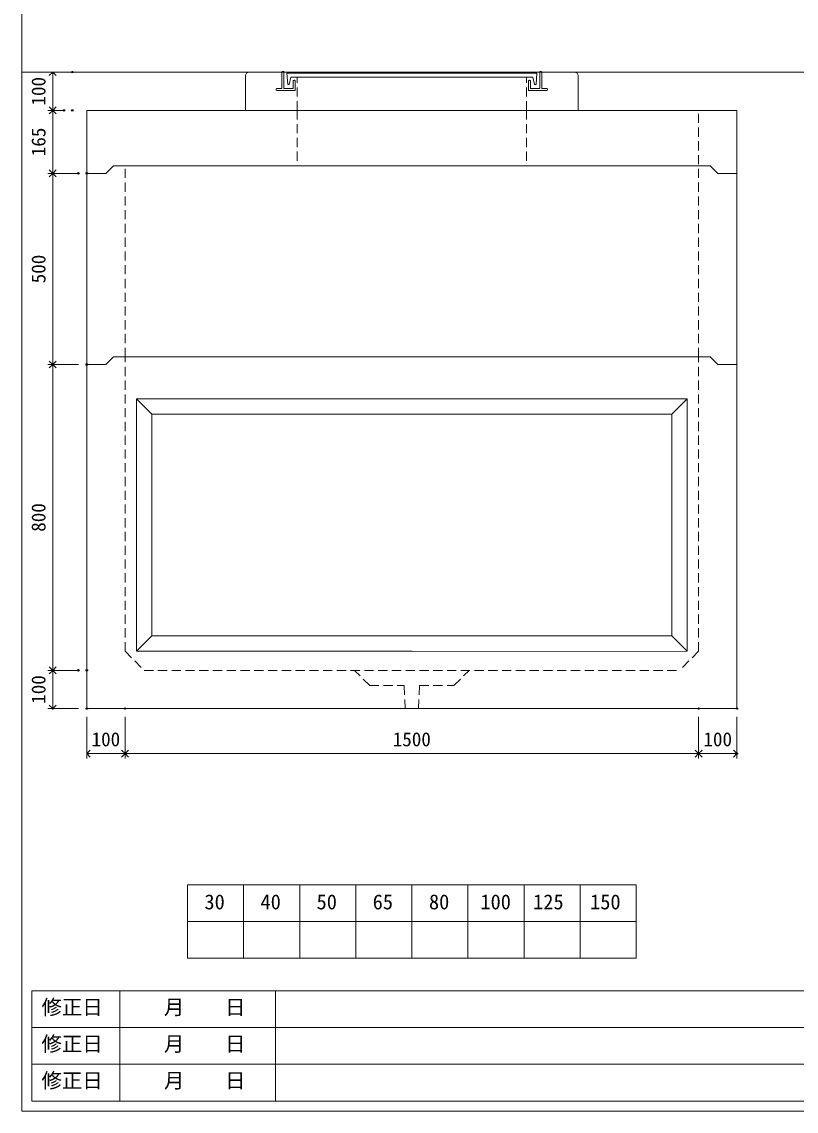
# Model space of a CAD drawing. Units: millimetres, scale not verified. Extents: x -6420 to 6420, y -2661 to 3039.
# Drawn here: x -1740 to 285, y -2661 to 189 of the extents above; entities that cross this region are included whole.
import ezdxf
from ezdxf.enums import TextEntityAlignment as Align

# ---------------------------------------------------------------- set-up
doc = ezdxf.new("R2010")
doc.units = ezdxf.units.MM
doc.header["$LTSCALE"] = 20
doc.header["$PDMODE"] = 32
doc.header["$PDSIZE"] = 4
doc.linetypes.add('DASHED1', pattern=[1.8, 1.2, -0.6])
doc.layers.add('0-1_Defpoints', color=7, linetype='Continuous')
for name, color, linetype, lineweight in [('0-2_waku', 7, 'Continuous', 18), ('0-3_gaikei', 7, 'Continuous', 18), ('0-4_kakure', 7, 'DASHED1', 5), ('0-5_sunpou', 7, 'Continuous', 5), ('0-8_uchigawa', 6, 'Continuous', 18), ('0-A_futa', 3, 'Continuous', 18), ('0-B_GL', 4, 'Continuous', 18), ('0-D_文字１', 7, 'Continuous', 18)]:
    doc.layers.add(name, color=color, linetype=linetype, lineweight=lineweight)
doc.styles.add('ＭＳ ゴシック', font='')
doc.styles.get('ＭＳ ゴシック').set_extended_font_data('MS Gothic')

# ---------------------------------------------------------------- blocks, each defined once
blk = doc.blocks.new('_Open90')
at = {"layer": '0-5_sunpou'}
blk.add_line((0, 0), (-1, 0), dxfattribs=at)
blk.add_lwpolyline([(-0.5, 0.5), (0, 0), (-0.5, -0.5)], dxfattribs=at)
blk = doc.blocks.new('D75')
at = {"layer": '0-1_Defpoints'}
for p in [(953.38, 2545.18), (924.21, 2380.18), (991.24, 2380.18)]:
    blk.add_point(p, dxfattribs=at)
at = {"layer": '0-5_sunpou'}
for p, q in [((931.38, 2545.18), (911.21, 2545.18)), ((924.21, 2527.18), (924.21, 2398.18)), ((969.24, 2380.18), (911.21, 2380.18))]:
    blk.add_line(p, q, dxfattribs=at)
at = {"layer": '0-5_sunpou', "xscale": 18, "yscale": 18}
for p, rotation in [((924.21, 2545.18), 90), ((924.21, 2380.18), 270)]:
    blk.add_blockref('_Open90', p, dxfattribs=dict(at, rotation=rotation))
at = {"layer": '0-5_sunpou', "style": 'ＭＳ ゴシック'}
blk.add_text('165', height=36.66, rotation=90, dxfattribs=at).set_placement((916.21, 2425.18), align=Align.BOTTOM_LEFT)
blk = doc.blocks.new('D76')
at = {"layer": '0-1_Defpoints'}
for p in [(1013.24, 2380.18), (924.21, 1880.18), (1013.24, 1880.18)]:
    blk.add_point(p, dxfattribs=at)
at = {"layer": '0-5_sunpou'}
for p, q in [((991.24, 2380.18), (911.21, 2380.18)), ((924.21, 2362.18), (924.21, 1898.18)), ((991.24, 1880.18), (911.21, 1880.18))]:
    blk.add_line(p, q, dxfattribs=at)
at = {"layer": '0-5_sunpou', "xscale": 18, "yscale": 18}
for p, rotation in [((924.21, 2380.18), 90), ((924.21, 1880.18), 270)]:
    blk.add_blockref('_Open90', p, dxfattribs=dict(at, rotation=rotation))
at = {"layer": '0-5_sunpou', "style": 'ＭＳ ゴシック'}
blk.add_text('500', height=36.66, rotation=90, dxfattribs=at).set_placement((916.21, 2092.68), align=Align.BOTTOM_LEFT)
blk = doc.blocks.new('D68')
at = {"layer": '0-1_Defpoints'}
for p in [(1013.24, 1880.18), (924.21, 1080.18), (1013.24, 1080.18)]:
    blk.add_point(p, dxfattribs=at)
at = {"layer": '0-5_sunpou'}
for p, q in [((991.24, 1880.18), (911.21, 1880.18)), ((924.21, 1862.18), (924.21, 1098.18)), ((991.24, 1080.18), (911.21, 1080.18))]:
    blk.add_line(p, q, dxfattribs=at)
at = {"layer": '0-5_sunpou', "xscale": 18, "yscale": 18}
for p, rotation in [((924.21, 1880.18), 90), ((924.21, 1080.18), 270)]:
    blk.add_blockref('_Open90', p, dxfattribs=dict(at, rotation=rotation))
at = {"layer": '0-5_sunpou', "style": 'ＭＳ ゴシック'}
blk.add_text('800', height=36.66, rotation=90, dxfattribs=at).set_placement((916.21, 1442.68), align=Align.BOTTOM_LEFT)
blk = doc.blocks.new('D69')
at = {"layer": '0-1_Defpoints'}
for p in [(991.24, 1080.18), (924.21, 980.18), (1013.24, 980.18)]:
    blk.add_point(p, dxfattribs=at)
at = {"layer": '0-5_sunpou'}
for p, q in [((969.24, 1080.18), (911.21, 1080.18)), ((924.21, 1062.18), (924.21, 998.18)), ((991.24, 980.18), (911.21, 980.18))]:
    blk.add_line(p, q, dxfattribs=at)
at = {"layer": '0-5_sunpou', "xscale": 18, "yscale": 18}
for p, rotation in [((924.21, 1080.18), 90), ((924.21, 980.18), 270)]:
    blk.add_blockref('_Open90', p, dxfattribs=dict(at, rotation=rotation))
at = {"layer": '0-5_sunpou', "style": 'ＭＳ ゴシック'}
blk.add_text('100', height=36.66, rotation=90, dxfattribs=at).set_placement((916.21, 992.68), align=Align.BOTTOM_LEFT)
blk = doc.blocks.new('D70')
at = {"layer": '0-1_Defpoints'}
for p in [(1013.24, 980.18), (1113.24, 980.18), (1113.24, 862.47)]:
    blk.add_point(p, dxfattribs=at)
at = {"layer": '0-5_sunpou'}
for p, q in [((1013.24, 958.18), (1013.24, 849.47)), ((1113.24, 958.18), (1113.24, 849.47)), ((1031.24, 862.47), (1095.24, 862.47))]:
    blk.add_line(p, q, dxfattribs=at)
at = {"layer": '0-5_sunpou', "xscale": 18, "yscale": 18, "rotation": 180}
blk.add_blockref('_Open90', (1013.24, 862.47), dxfattribs=at)
at = {"layer": '0-5_sunpou', "xscale": 18, "yscale": 18}
blk.add_blockref('_Open90', (1113.24, 862.47), dxfattribs=at)
at = {"layer": '0-5_sunpou', "style": 'ＭＳ ゴシック'}
blk.add_text('100', height=36.66, dxfattribs=at).set_placement((1025.74, 870.47), align=Align.BOTTOM_LEFT)
blk = doc.blocks.new('D71')
at = {"layer": '0-1_Defpoints'}
for p in [(1113.24, 980.18), (2613.24, 980.18), (2613.24, 862.47)]:
    blk.add_point(p, dxfattribs=at)
at = {"layer": '0-5_sunpou'}
for p, q in [((1113.24, 958.18), (1113.24, 849.47)), ((2613.24, 958.18), (2613.24, 849.47)), ((1131.24, 862.47), (2595.24, 862.47))]:
    blk.add_line(p, q, dxfattribs=at)
at = {"layer": '0-5_sunpou', "xscale": 18, "yscale": 18, "rotation": 180}
blk.add_blockref('_Open90', (1113.24, 862.47), dxfattribs=at)
at = {"layer": '0-5_sunpou', "xscale": 18, "yscale": 18}
blk.add_blockref('_Open90', (2613.24, 862.47), dxfattribs=at)
at = {"layer": '0-5_sunpou', "style": 'ＭＳ ゴシック'}
blk.add_text('1500', height=36.66, dxfattribs=at).set_placement((1813.24, 870.47), align=Align.BOTTOM_LEFT)
blk = doc.blocks.new('D72')
at = {"layer": '0-1_Defpoints'}
for p in [(2613.24, 980.18), (2713.24, 980.18), (2713.24, 862.47)]:
    blk.add_point(p, dxfattribs=at)
at = {"layer": '0-5_sunpou'}
for p, q in [((2613.24, 958.18), (2613.24, 849.47)), ((2713.24, 958.18), (2713.24, 849.47)), ((2631.24, 862.47), (2695.24, 862.47))]:
    blk.add_line(p, q, dxfattribs=at)
at = {"layer": '0-5_sunpou', "xscale": 18, "yscale": 18, "rotation": 180}
blk.add_blockref('_Open90', (2613.24, 862.47), dxfattribs=at)
at = {"layer": '0-5_sunpou', "xscale": 18, "yscale": 18}
blk.add_blockref('_Open90', (2713.24, 862.47), dxfattribs=at)
at = {"layer": '0-5_sunpou', "style": 'ＭＳ ゴシック'}
blk.add_text('100', height=36.66, dxfattribs=at).set_placement((2625.74, 870.47), align=Align.BOTTOM_LEFT)
blk = doc.blocks.new('D62')
at = {"layer": '0-1_Defpoints'}
for p in [(975.38, 2645.18), (924.21, 2545.18), (975.38, 2545.18)]:
    blk.add_point(p, dxfattribs=at)
at = {"layer": '0-5_sunpou'}
for p, q in [((953.38, 2645.18), (911.21, 2645.18)), ((924.21, 2627.18), (924.21, 2563.18)), ((953.38, 2545.18), (911.21, 2545.18))]:
    blk.add_line(p, q, dxfattribs=at)
at = {"layer": '0-5_sunpou', "xscale": 18, "yscale": 18}
for p, rotation in [((924.21, 2645.18), 90), ((924.21, 2545.18), 270)]:
    blk.add_blockref('_Open90', p, dxfattribs=dict(at, rotation=rotation))
at = {"layer": '0-5_sunpou', "style": 'ＭＳ ゴシック'}
blk.add_text('100', height=36.66, rotation=90, dxfattribs=at).set_placement((916.21, 2557.68), align=Align.BOTTOM_LEFT)

msp = doc.modelspace()

# ---------------------------------------------------------------- linework, layer by layer
at = {"layer": '0-2_waku'}
for p, q in [((-1740, 3038.52), (-1740, -2661.48)), ((-1570, -708.13), (-1570, -1608.13)), ((130, -1608.13), (130, -708.13)), ((-1570, -1608.13), (130, -1608.13)), ((-1306.67, -2069.13), (-1306.67, -2261.13)), ((-1306.67, -2069.13), (-1306.67, -2261.13)), ((-1306.67, -2069.13), (-1306.67, -2261.13)), ((-1306.67, -2069.13), (-1306.67, -2261.13)), ((-1306.67, -2069.13), (-133.33, -2069.13)), ((-1160, -2069.13), (-1160, -2261.13)), ((-1013.33, -2069.13), (-1013.33, -2261.13)), ((-1013.33, -2069.13), (-1013.33, -2261.13)), ((-866.67, -2069.13), (-866.67, -2261.13)), ((-720, -2069.13), (-720, -2261.13)), ((-573.33, -2069.13), (-573.33, -2261.13)), ((-426.67, -2069.13), (-426.67, -2261.13)), ((-280, -2069.13), (-280, -2261.13)), ((-133.33, -2069.13), (-133.33, -2261.13)), ((-1306.67, -2165.13), (-133.33, -2165.13)), ((-1306.67, -2261.13), (-133.33, -2261.13)), ((-1306.67, -2261.13), (-133.33, -2261.13)), ((-1713.33, -2346.81), (-1713.33, -2634.81)), ((-1713.33, -2346.81), (-1713.33, -2634.81)), ((-1713.33, -2346.81), (-1713.33, -2634.81)), ((-1713.33, -2346.81), (990.67, -2346.81)), ((-1483.33, -2346.81), (-1483.33, -2634.81)), ((-1076.67, -2346.81), (-1076.67, -2634.81)), ((-1076.67, -2346.81), (-1076.67, -2634.81)), ((-1713.33, -2442.81), (990.67, -2442.81)), ((-1713.33, -2538.81), (606.67, -2538.81)), ((-1713.33, -2634.81), (990.67, -2634.81)), ((-1740, -2661.48), (6420, -2661.48))]:
    msp.add_line(p, q, dxfattribs=at)
at = {"layer": '0-3_gaikei'}
for p, q in [((-1155, -43.13), (-1155, 46.87)), ((-1145, 56.87), (-1060, 56.87)), ((-380, 56.87), (-295, 56.87)), ((-285, -43.13), (-285, 46.87)), ((-1570, -43.13), (-1570, -708.13)), ((-1570, -43.13), (130, -43.13)), ((-1570, -43.13), (130, -43.13)), ((-1570, -43.13), (130, -43.13)), ((-1570, -43.13), (130, -43.13)), ((-1155, -43.13), (-285, -43.13)), ((-1155, -43.13), (-285, -43.13)), ((130, -708.13), (130, -43.13)), ((-1500, -188.13), (-1520, -208.13)), ((-1500, -188.13), (-1520, -208.13)), ((-1500, -188.13), (-1520, -208.13)), ((-1500, -188.13), (-1520, -208.13)), ((-1500, -188.13), (-1520, -208.13)), ((-1500, -188.13), (-1520, -208.13)), ((-1500, -188.13), (-1520, -208.13)), ((-1500, -188.13), (-1520, -208.13)), ((-1500, -188.13), (-1520, -208.13)), ((-1500, -188.13), (-1520, -208.13)), ((-1500, -188.13), (-1520, -208.13)), ((-1500, -188.13), (-1520, -208.13)), ((-1500, -188.13), (-1520, -208.13)), ((-1500, -188.13), (-1520, -208.13)), ((-1500, -188.13), (60, -188.13)), ((-1500, -188.13), (60, -188.13)), ((-1500, -188.13), (60, -188.13)), ((-1500, -188.13), (60, -188.13)), ((-1500, -188.13), (60, -188.13)), ((-1500, -188.13), (60, -188.13)), ((-1500, -188.13), (60, -188.13)), ((-1500, -188.13), (60, -188.13)), ((-1500, -188.13), (60, -188.13)), ((-1500, -188.13), (60, -188.13)), ((-1500, -188.13), (60, -188.13)), ((-1500, -188.13), (60, -188.13)), ((-1500, -188.13), (60, -188.13)), ((-1500, -188.13), (60, -188.13)), ((60, -188.13), (80, -208.13)), ((60, -188.13), (80, -208.13)), ((60, -188.13), (80, -208.13)), ((60, -188.13), (80, -208.13)), ((60, -188.13), (80, -208.13)), ((60, -188.13), (80, -208.13)), ((60, -188.13), (80, -208.13)), ((60, -188.13), (80, -208.13)), ((60, -188.13), (80, -208.13)), ((60, -188.13), (80, -208.13)), ((60, -188.13), (80, -208.13)), ((60, -188.13), (80, -208.13)), ((60, -188.13), (80, -208.13)), ((60, -188.13), (80, -208.13)), ((-1570, -208.13), (-1520, -208.13)), ((-1570, -208.13), (-1520, -208.13)), ((-1570, -208.13), (-1520, -208.13)), ((-1570, -208.13), (-1520, -208.13)), ((-1570, -208.13), (-1520, -208.13)), ((-1570, -208.13), (-1520, -208.13)), ((-1570, -208.13), (-1520, -208.13)), ((-1570, -208.13), (-1520, -208.13)), ((-1570, -208.13), (-1520, -208.13)), ((-1570, -208.13), (-1520, -208.13)), ((-1570, -208.13), (-1520, -208.13)), ((-1570, -208.13), (-1520, -208.13)), ((-1570, -208.13), (-1520, -208.13)), ((-1570, -208.13), (-1520, -208.13)), ((-1570, -208.13), (-1520, -208.13)), ((-1570, -208.13), (-1520, -208.13)), ((80, -208.13), (130, -208.13)), ((80, -208.13), (130, -208.13)), ((80, -208.13), (130, -208.13)), ((80, -208.13), (130, -208.13)), ((80, -208.13), (130, -208.13)), ((80, -208.13), (130, -208.13)), ((80, -208.13), (130, -208.13)), ((80, -208.13), (130, -208.13)), ((80, -208.13), (130, -208.13)), ((80, -208.13), (130, -208.13)), ((80, -208.13), (130, -208.13)), ((80, -208.13), (130, -208.13)), ((80, -208.13), (130, -208.13)), ((80, -208.13), (130, -208.13)), ((-1570, -708.13), (-1520, -708.13)), ((-1570, -708.13), (-1520, -708.13)), ((-1570, -708.13), (-1520, -708.13)), ((-1570, -708.13), (-1520, -708.13)), ((-1570, -708.13), (-1520, -708.13)), ((-1570, -708.13), (-1520, -708.13)), ((-1570, -708.13), (-1520, -708.13)), ((-1570, -708.13), (-1520, -708.13)), ((-1570, -708.13), (-1520, -708.13)), ((-1570, -708.13), (-1520, -708.13)), ((-1570, -708.13), (-1520, -708.13)), ((-1570, -708.13), (-1520, -708.13)), ((-1570, -708.13), (-1520, -708.13)), ((-1570, -708.13), (-1520, -708.13)), ((-1570, -708.13), (-1520, -708.13)), ((-1570, -708.13), (-1520, -708.13)), ((-1570, -708.13), (-1520, -708.13)), ((-1570, -708.13), (-1520, -708.13)), ((-1570, -708.13), (-1520, -708.13)), ((-1570, -708.13), (-1520, -708.13)), ((-1570, -708.13), (-1520, -708.13)), ((-1570, -708.13), (-1520, -708.13)), ((-1570, -708.13), (-1520, -708.13)), ((-1570, -708.13), (-1520, -708.13)), ((-1570, -708.13), (-1520, -708.13)), ((-1500, -688.13), (-1520, -708.13)), ((-1500, -688.13), (-1520, -708.13)), ((-1500, -688.13), (-1520, -708.13)), ((-1500, -688.13), (-1520, -708.13)), ((-1500, -688.13), (-1520, -708.13)), ((-1500, -688.13), (-1520, -708.13)), ((-1500, -688.13), (-1520, -708.13)), ((-1500, -688.13), (-1520, -708.13)), ((-1500, -688.13), (-1520, -708.13)), ((-1500, -688.13), (-1520, -708.13)), ((-1500, -688.13), (-1520, -708.13)), ((-1500, -688.13), (-1520, -708.13)), ((-1500, -688.13), (-1520, -708.13)), ((-1500, -688.13), (-1520, -708.13)), ((-1500, -688.13), (-1520, -708.13)), ((-1500, -688.13), (-1520, -708.13)), ((-1500, -688.13), (-1520, -708.13)), ((-1500, -688.13), (-1520, -708.13)), ((-1500, -688.13), (-1520, -708.13)), ((-1500, -688.13), (-1520, -708.13)), ((-1500, -688.13), (60, -688.13)), ((-1500, -688.13), (60, -688.13)), ((-1500, -688.13), (60, -688.13)), ((-1500, -688.13), (60, -688.13)), ((-1500, -688.13), (60, -688.13)), ((-1500, -688.13), (60, -688.13)), ((-1500, -688.13), (60, -688.13)), ((-1500, -688.13), (60, -688.13)), ((-1500, -688.13), (60, -688.13)), ((-1500, -688.13), (60, -688.13)), ((-1500, -688.13), (60, -688.13)), ((-1500, -688.13), (60, -688.13)), ((-1500, -688.13), (60, -688.13)), ((-1500, -688.13), (60, -688.13)), ((-1500, -688.13), (60, -688.13)), ((-1500, -688.13), (60, -688.13)), ((-1500, -688.13), (60, -688.13)), ((-1500, -688.13), (60, -688.13)), ((-1500, -688.13), (60, -688.13)), ((-1500, -688.13), (60, -688.13)), ((60, -688.13), (80, -708.13)), ((60, -688.13), (80, -708.13)), ((60, -688.13), (80, -708.13)), ((60, -688.13), (80, -708.13)), ((60, -688.13), (80, -708.13)), ((60, -688.13), (80, -708.13)), ((60, -688.13), (80, -708.13)), ((60, -688.13), (80, -708.13)), ((60, -688.13), (80, -708.13)), ((60, -688.13), (80, -708.13)), ((60, -688.13), (80, -708.13)), ((60, -688.13), (80, -708.13)), ((60, -688.13), (80, -708.13)), ((60, -688.13), (80, -708.13)), ((60, -688.13), (80, -708.13)), ((60, -688.13), (80, -708.13)), ((60, -688.13), (80, -708.13)), ((60, -688.13), (80, -708.13)), ((60, -688.13), (80, -708.13)), ((60, -688.13), (80, -708.13)), ((80, -708.13), (130, -708.13)), ((80, -708.13), (130, -708.13)), ((80, -708.13), (130, -708.13)), ((80, -708.13), (130, -708.13)), ((80, -708.13), (130, -708.13)), ((80, -708.13), (130, -708.13)), ((80, -708.13), (130, -708.13)), ((80, -708.13), (130, -708.13)), ((80, -708.13), (130, -708.13)), ((80, -708.13), (130, -708.13)), ((80, -708.13), (130, -708.13)), ((80, -708.13), (130, -708.13)), ((80, -708.13), (130, -708.13)), ((80, -708.13), (130, -708.13)), ((80, -708.13), (130, -708.13)), ((80, -708.13), (130, -708.13)), ((80, -708.13), (130, -708.13)), ((80, -708.13), (130, -708.13)), ((80, -708.13), (130, -708.13)), ((80, -708.13), (130, -708.13))]:
    msp.add_line(p, q, dxfattribs=at)
for centre, radius, start, end in [((-1145.58, 47.45), 9.44, 86.47383, 183.52617), ((-294.67, 47.2), 9.68, 358.04251, 91.95749)]:
    msp.add_arc(centre, radius, start, end, dxfattribs=at)
at = {"layer": '0-4_kakure'}
for p, q in [((-1020, -43.13), (-1020, 43.37)), ((-420, -43.13), (-420, 43.37)), ((-1020, -43.13), (-1020, -188.13)), ((-420, -43.13), (-420, -188.13)), ((30, -688.13), (30, -43.13)), ((-1470, -688.13), (-1470, -188.13)), ((-1470, -1458.13), (-1470, -688.13)), ((30, -1458.13), (30, -688.13)), ((-1470, -1458.13), (-1420, -1508.13)), ((30, -1458.13), (-20, -1508.13)), ((-1420, -1508.13), (-20, -1508.13)), ((-830, -1548.13), (-870, -1508.13)), ((-830, -1548.13), (-740, -1548.13)), ((-740, -1548.13), (-737.5, -1608.13)), ((-700, -1548.13), (-702.5, -1608.13))]:
    msp.add_line(p, q, dxfattribs=at)
msp.add_lwpolyline([(-700, -1548.13), (-610, -1548.13), (-570, -1508.13)], dxfattribs=at)
at = {"layer": '0-8_uchigawa'}
for p, q in [((-1440, -798.13), (-720, -798.13)), ((-1440, -798.13), (-1440, -1458.13)), ((-1400, -838.13), (-1440, -798.13)), ((0, -798.13), (-720, -798.13)), ((-40, -838.13), (0, -798.13)), ((0, -798.13), (0, -1458.13)), ((0, -798.13), (0, -1458.13)), ((-1400, -838.13), (-1400, -1418.13)), ((-1400, -838.13), (-720, -838.13)), ((-1400, -838.13), (-720, -838.13)), ((-40, -838.13), (-720, -838.13)), ((-40, -838.13), (-40, -1418.13)), ((-1400, -1418.13), (-1440, -1458.13)), ((-1400, -1418.13), (-720, -1418.13)), ((-1440, -1458.13), (-720, -1458.13)), ((-719.31, -1458.83), (0, -1458.13))]:
    msp.add_line(p, q, dxfattribs=at)
msp.add_lwpolyline([(-720, -1418.13), (-40, -1418.13), (0, -1458.13)], dxfattribs=at)
at = {"layer": '0-A_futa'}
for p, q in [((-1058, 58.87), (-1055, 58.87)), ((-1055, 58.87), (-1055, 13.87)), ((-385, 58.87), (-382, 58.87)), ((-385, 58.87), (-385, 13.87)), ((-1060, 56.87), (-1060, 13.87)), ((-1047.19, 54.37), (-392.86, 54.37)), ((-1047.19, 54.37), (-1044.7, 24.37)), ((-1036.67, 43.37), (-1040.99, 24.37)), ((-1036.67, 43.37), (-403.33, 43.37)), ((-1030, 33.87), (-1030, 13.87)), ((-1028, 35.87), (-1027, 35.87)), ((-1025, 33.87), (-1025, 8.87)), ((-415, 33.87), (-415, 8.87)), ((-412, 35.87), (-413, 35.87)), ((-410, 33.87), (-410, 13.87)), ((-403.33, 43.37), (-399.01, 24.37)), ((-392.86, 54.37), (-395.11, 24.37)), ((-380, 56.87), (-380, 13.87)), ((-1075, 11.87), (-1075, 10.87)), ((-1073, 13.87), (-1060, 13.87)), ((-1025, 8.87), (-1073, 8.87)), ((-1055, 13.87), (-1030, 13.87)), ((-1044.7, 24.37), (-1040.99, 24.37)), ((-415, 8.87), (-367, 8.87)), ((-385, 13.87), (-410, 13.87)), ((-395.11, 24.37), (-399.01, 24.37)), ((-367, 13.87), (-380, 13.87)), ((-365, 11.87), (-365, 10.87))]:
    msp.add_line(p, q, dxfattribs=at)
for centre, start, end in [((-1058, 56.87), 90, 180), ((-382, 56.87), 0, 90), ((-1028, 33.87), 90, 180), ((-1027, 33.87), 0, 90), ((-413, 33.87), 90, 180), ((-412, 33.87), 0, 90), ((-1073, 11.87), 90, 180), ((-1073, 10.87), 180, 270), ((-367, 11.87), 0, 90), ((-367, 10.87), 270, 0)]:
    msp.add_arc(centre, 2, start, end, dxfattribs=at)
at = {"layer": '0-B_GL'}
msp.add_line((-1740, 56.87), (6420, 56.87), dxfattribs=at)

# ---------------------------------------------------------------- block references
at = {"layer": '0-5_sunpou'}
for name in ['D62', 'D75', 'D76', 'D68', 'D69', 'D70', 'D71', 'D72']:
    msp.add_blockref(name, (-2583.24, -2588.32), dxfattribs=at)

# ---------------------------------------------------------------- texts
at = {"layer": '0-D_文字１', "style": 'ＭＳ ゴシック'}
for s, p in [('30', (-1262.41, -2145.13)), ('40', (-1115.75, -2145.13)), ('50', (-969.08, -2145.13)), ('65', (-822.41, -2145.13)), ('80', (-675.2, -2145.13)), ('100', (-540.71, -2145.13)), ('125', (-402.86, -2145.13)), ('150', (-253.84, -2145.13)), ('修正日', (-1688.47, -2420.54)), ('\u3000\u3000月\u3000\u3000日', (-1474.93, -2420.54)), ('修正日', (-1688.47, -2516.54)), ('\u3000\u3000月\u3000\u3000日', (-1474.93, -2516.54)), ('修正日', (-1688.47, -2612.54)), ('\u3000\u3000月\u3000\u3000日', (-1474.93, -2612.54))]:
    msp.add_text(s, height=39.1, dxfattribs=at).set_placement(p, align=Align.BOTTOM_LEFT)

doc.saveas('drawing.dxf')
